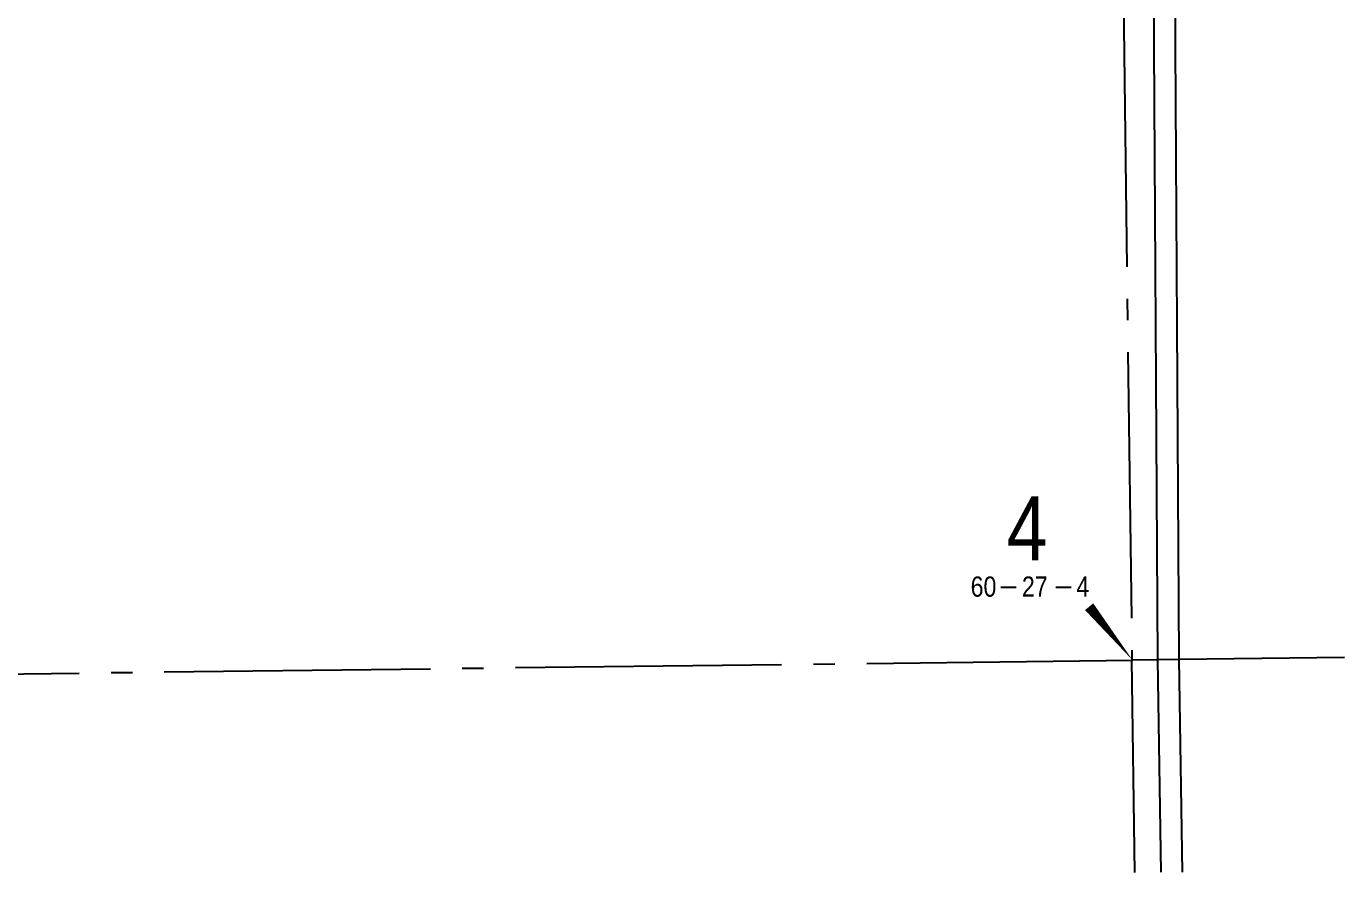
# Model space of a CAD drawing. Extents: x 57693 to 70573, y 5994359 to 6008381.
# Drawn here: x 65517 to 66136, y 5999247 to 5999645 of the extents above; entities that cross this region are included whole.
import ezdxf
from ezdxf.enums import TextEntityAlignment as Align

# ---------------------------------------------------------------- set-up
doc = ezdxf.new("R2010")
doc.units = 0
doc.header["$LTSCALE"] = 5
doc.linetypes.add('foc-QUARTERLINE', pattern=[33, 25, -3, 2, -3])
for name, color, linetype in [('10', 1, 'Continuous'), ('9', 3, 'Continuous'), ('C-RW', 13, 'Continuous'), ('L-QSEC', 8, 'foc-QUARTERLINE'), ('L-SECLBL', 7, 'Continuous'), ('L-TITLEDB', 4, 'Continuous')]:
    doc.layers.add(name, color=color, linetype=linetype)
doc.styles.add('80L', font='ARIALN.TTF', dxfattribs={"height": 10})
doc.styles.add('SIMPLEX', font='ARIALN.TTF')

# ---------------------------------------------------------------- blocks, each defined once
blk = doc.blocks.new('L-SECLBL')
at = {"layer": '9', "color": 7}
for p, q in [((-5.08, -27.83), (-12.29, -27.83)), ((20.7, -27.83), (13.5, -27.83))]:
    blk.add_line(p, q, dxfattribs=at)
at = {"layer": '10', "color": 2, "style": 'SIMPLEX'}
blk.add_attdef('SEC', text='', height=30, dxfattribs=at).set_placement((0, 0), align=Align.MIDDLE)
at = {"layer": '10', "color": 5, "style": '80L'}
blk.add_attdef('TWP', text='', height=9.5, dxfattribs=at).set_placement((-14.43, -27.37), align=Align.MIDDLE_RIGHT)
blk.add_attdef('RGE', text='', height=9.5, dxfattribs=at).set_placement((3.62, -27.37), align=Align.MIDDLE_CENTER)
blk.add_attdef('MER', text='', height=9.5, dxfattribs=at).set_placement((23.17, -27.37), align=Align.MIDDLE_LEFT)

msp = doc.modelspace()

# ---------------------------------------------------------------- linework, layer by layer
at = {"layer": 'C-RW'}
for points in [[(66048.66, 5999347.49), (66043.967, 6000132.992)], [(66058.71, 5999347.62), (66054.017, 6000133.124)], [(66050.195, 5999247.576), (66048.66, 5999347.49)], [(66060.253, 5999247.706), (66058.71, 5999347.62)]]:
    msp.add_lwpolyline(points, dxfattribs=at)
at = {"layer": 'L-QSEC', "flags": 128}
for points in [[(66026.051, 6000151.79), (66036.533, 5999347.332)], [(66036.929, 5999347.067), (65156.423, 5999336.258)]]:
    msp.add_lwpolyline(points, dxfattribs=at)
at = {"layer": 'L-SECLBL', "flags": 128}
msp.add_lwpolyline([(66036.929, 5999347.067, 0, 4.996, 0), (66016.427, 5999372.282, 4.996, 4.996, 0)], format="xyseb", dxfattribs=at)
at = {"layer": 'L-TITLEDB', "flags": 128}
msp.add_lwpolyline([(66037.832, 5999247.415), (66036.533, 5999347.332), (66048.66, 5999347.49), (66058.71, 5999347.62), (66136.449, 5999348.631)], dxfattribs=at)

# ---------------------------------------------------------------- block references
at = {"layer": 'L-SECLBL', "xscale": 0.999252397, "yscale": 0.999252397, "zscale": 0.999252397}
msp.add_blockref('L-SECLBL', (65987.275, 5999409.084), dxfattribs=at).add_auto_attribs({'SEC': '4', 'TWP': '60', 'RGE': '27', 'MER': '4'})

doc.saveas('drawing.dxf')
